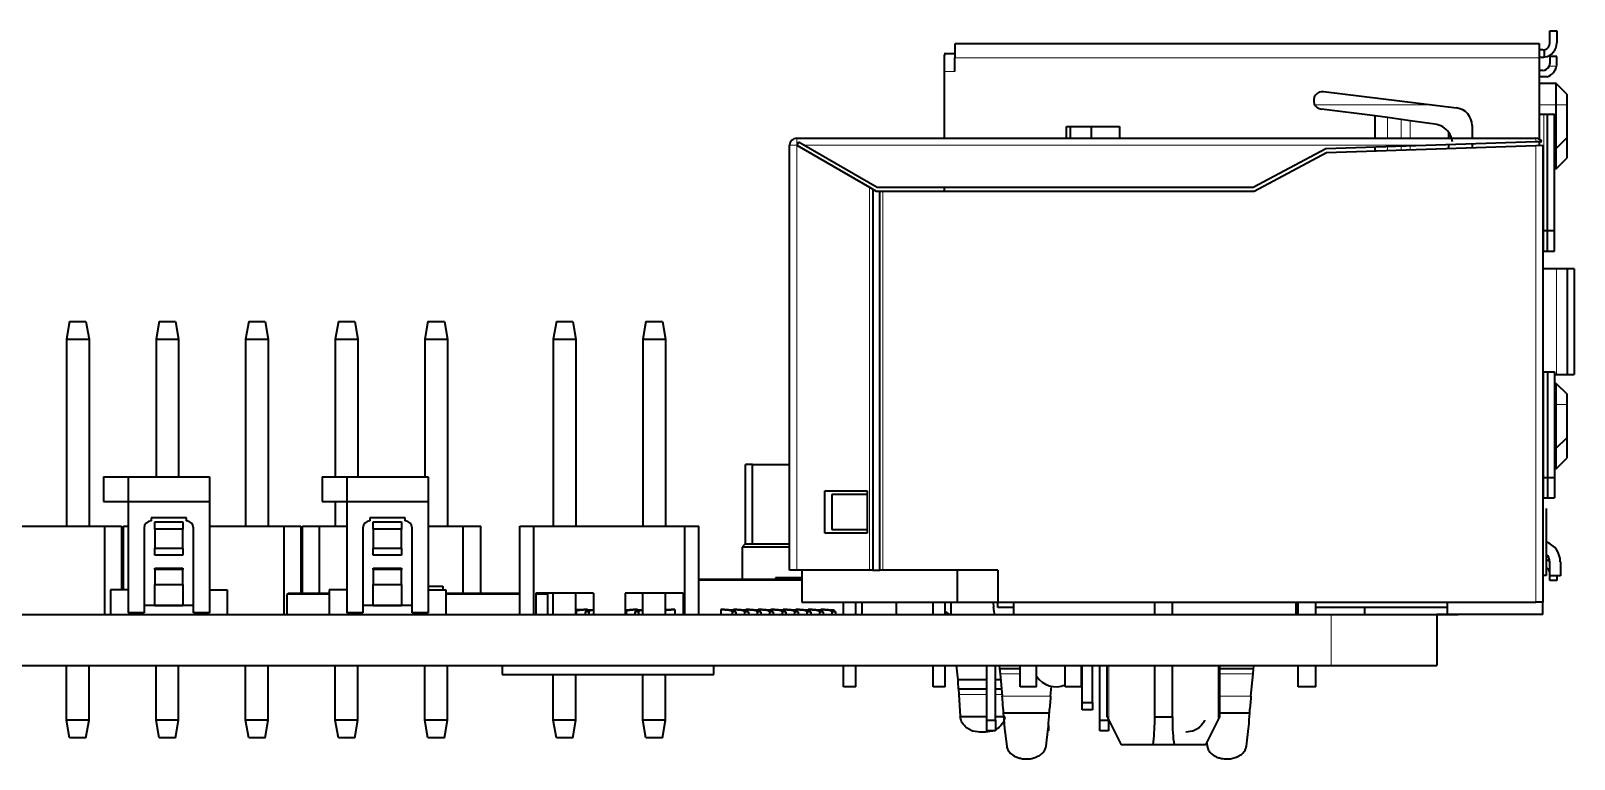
# Model space of a CAD drawing. Header units: inches. Extents: x 7.77 to 11.27, y 3.95 to 4.76.
# Drawn here: x 9.552 to 11.275, y 3.948 to 4.761 of the extents above; entities that cross this region are included whole.
import ezdxf

# ---------------------------------------------------------------- set-up
doc = ezdxf.new("R2010")
doc.units = ezdxf.units.IN
doc.header["$LTSCALE"] = 0.5
doc.header["$MEASUREMENT"] = 0
doc.layers.add('TANGENT_LINES', color=7, linetype='Continuous', lineweight=15)
doc.layers.add('Visible', color=7, linetype='Continuous', lineweight=40)

msp = doc.modelspace()

# ---------------------------------------------------------------- linework, layer by layer
at = {"layer": 'TANGENT_LINES'}
for p, q in [((11.2355, 4.7309), (10.5832, 4.7309)), ((11.2549, 4.7215), (11.2467, 4.7215)), ((10.5832, 4.7156), (10.5714, 4.7156)), ((11.1136, 4.6785), (10.985, 4.6785)), ((11.2544, 4.6785), (11.2355, 4.6785)), ((11.2406, 4.538), (11.2406, 4.6679)), ((11.2662, 4.6785), (11.2544, 4.6785)), ((11.0661, 4.6411), (11.0661, 4.6643)), ((11.0815, 4.6411), (11.0815, 4.6621)), ((11.0915, 4.6411), (11.0915, 4.6607)), ((10.4068, 4.6411), (10.4068, 4.6333)), ((11.2316, 4.637), (11.2316, 4.6411)), ((10.3989, 4.6333), (10.4068, 4.6333)), ((10.4068, 4.6333), (10.4068, 4.1589)), ((11.12, 4.6333), (10.4147, 4.6333)), ((11.0661, 4.6276), (11.0661, 4.6315)), ((11.0815, 4.6281), (11.0815, 4.632)), ((11.0915, 4.6284), (11.0915, 4.6323)), ((11.2316, 4.1234), (11.2316, 4.633)), ((10.4882, 4.1589), (10.4882, 4.5864)), ((10.5029, 4.5821), (10.5029, 4.1589)), ((11.2406, 4.5152), (11.2406, 4.538)), ((11.2548, 4.4955), (11.2548, 4.3774)), ((11.2406, 4.3805), (11.2406, 4.2624)), ((11.2544, 4.3439), (11.2525, 4.3439)), ((11.2544, 4.3439), (11.2662, 4.3439)), ((11.2406, 4.2624), (11.2406, 4.2396)), ((11.2473, 4.1585), (11.2467, 4.1585)), ((10.4127, 4.1474), (10.2977, 4.1474)), ((9.8851, 4.1317), (9.8379, 4.1317)), ((10.0977, 4.1317), (10.0151, 4.1317)), ((10.0186, 4.1335), (10.0186, 4.1333)), ((10.0201, 4.1335), (10.0201, 4.1333)), ((10.0222, 4.1335), (10.0222, 4.1333)), ((10.0246, 4.1335), (10.0246, 4.1333)), ((10.0268, 4.1335), (10.0268, 4.1333)), ((10.0313, 4.1335), (10.0313, 4.1333)), ((10.0355, 4.1335), (10.0355, 4.1333)), ((10.0395, 4.1335), (10.0395, 4.1333)), ((10.0435, 4.1335), (10.0435, 4.1333)), ((10.0454, 4.1335), (10.0454, 4.1333)), ((10.0472, 4.1335), (10.0472, 4.1333)), ((10.0488, 4.1335), (10.0488, 4.1333)), ((10.0505, 4.1335), (10.0505, 4.1333)), ((10.0549, 4.1335), (10.0549, 4.1333)), ((10.0594, 4.1335), (10.0594, 4.1333)), ((10.0641, 4.1335), (10.0641, 4.1333)), ((10.069, 4.1335), (10.069, 4.1333)), ((10.0737, 4.1335), (10.0737, 4.1333)), ((10.0799, 4.1335), (10.0799, 4.1333)), ((10.0862, 4.1335), (10.0862, 4.1333)), ((10.091, 4.1335), (10.091, 4.1333)), ((10.0961, 4.1335), (10.0961, 4.1333)), ((10.1288, 4.1317), (10.1155, 4.1317)), ((10.1644, 4.1145), (10.1603, 4.1145)), ((10.1783, 4.1145), (10.1741, 4.1145)), ((10.22, 4.1145), (10.2159, 4.1145)), ((10.234, 4.1145), (10.2298, 4.1145)), ((10.2618, 4.1145), (10.2603, 4.1145)), ((10.3354, 4.1145), (10.3312, 4.1145)), ((10.3493, 4.1145), (10.3452, 4.1145)), ((10.3633, 4.1145), (10.3591, 4.1145)), ((10.3772, 4.1145), (10.373, 4.1145)), ((10.3911, 4.1145), (10.3869, 4.1145)), ((10.405, 4.1145), (10.4008, 4.1145)), ((10.4189, 4.1145), (10.4148, 4.1145)), ((10.4328, 4.1145), (10.4287, 4.1145)), ((10.4468, 4.1145), (10.4426, 4.1145)), ((11.0032, 4.1096), (11.0032, 4.0526)), ((10.7552, 3.9915), (10.7552, 4.0526)), ((10.8773, 3.9915), (10.8773, 4.0526)), ((10.6564, 4.0432), (10.6338, 4.0432)), ((10.9161, 4.0432), (10.8792, 4.0432)), ((10.619, 4.0204), (10.5876, 4.0204)), ((10.636, 4.0204), (10.6288, 4.0204)), ((10.6901, 4.0184), (10.6362, 4.0184)), ((10.9137, 4.0184), (10.8792, 4.0184))]:
    msp.add_line(p, q, dxfattribs=at)
at = {"layer": 'Visible'}
for p, q in [((11.2473, 4.7609), (11.2552, 4.7609)), ((11.2473, 4.7474), (11.2473, 4.7609)), ((11.2552, 4.7609), (11.2552, 4.7474)), ((10.5832, 4.7462), (10.5832, 4.7309)), ((10.5871, 4.7467), (11.2355, 4.7467)), ((11.2355, 4.7467), (11.2355, 4.7309)), ((11.2395, 4.7396), (11.2355, 4.7396)), ((11.2355, 4.7396), (11.2355, 4.7317)), ((11.2414, 4.7318), (11.2414, 4.7398)), ((10.5832, 4.7353), (10.5713, 4.7353)), ((10.5832, 4.7352), (10.5713, 4.7352)), ((10.5714, 4.7309), (10.5714, 4.7156)), ((10.5832, 4.7156), (10.5832, 4.7309)), ((11.2355, 4.7317), (11.2395, 4.7317)), ((11.2355, 4.7309), (11.2355, 4.6401)), ((11.2552, 4.7325), (11.2473, 4.7325)), ((11.2473, 4.7325), (11.2473, 4.7246)), ((11.2552, 4.7246), (11.2552, 4.7325)), ((10.5714, 4.7156), (10.5714, 4.6411)), ((11.2395, 4.7167), (11.2355, 4.7167)), ((11.2444, 4.7096), (11.2355, 4.7096)), ((10.9947, 4.6931), (11.1434, 4.6749)), ((11.2544, 4.7021), (11.2355, 4.7021)), ((11.2662, 4.6903), (11.2544, 4.7021)), ((11.2544, 4.6785), (11.2544, 4.7021)), ((11.2662, 4.6903), (11.2662, 4.6785)), ((11.0525, 4.6662), (10.9924, 4.6736)), ((11.2355, 4.6679), (11.2406, 4.6679)), ((11.2406, 4.6679), (11.2446, 4.6679)), ((11.2446, 4.6679), (11.2525, 4.6679)), ((11.2446, 4.538), (11.2446, 4.6679)), ((11.2525, 4.538), (11.2525, 4.6679)), ((11.2544, 4.6297), (11.2544, 4.6785)), ((11.2662, 4.6785), (11.2662, 4.6415)), ((10.708, 4.6411), (10.708, 4.6541)), ((10.708, 4.6541), (10.767, 4.6541)), ((10.7122, 4.6541), (10.7122, 4.6411)), ((10.7358, 4.6411), (10.7358, 4.6541)), ((10.767, 4.6541), (10.767, 4.6411)), ((11.0525, 4.6411), (11.0525, 4.6662)), ((11.0525, 4.6411), (11.0525, 4.6662)), ((11.0661, 4.6643), (11.0525, 4.6662)), ((11.0815, 4.6621), (11.0661, 4.6643)), ((11.0915, 4.6607), (11.0815, 4.6621)), ((11.1191, 4.6569), (11.0915, 4.6607)), ((11.1607, 4.6553), (11.1607, 4.6411)), ((10.4068, 4.6411), (11.2316, 4.6411)), ((10.4088, 4.6367), (10.4068, 4.6333)), ((10.4147, 4.6333), (10.4088, 4.6367)), ((11.2316, 4.637), (11.12, 4.6333)), ((11.1346, 4.6411), (11.1346, 4.6474)), ((11.1346, 4.6298), (11.1346, 4.6338)), ((11.1607, 4.6346), (11.1607, 4.6307)), ((11.2384, 4.6372), (11.2316, 4.637)), ((11.2355, 4.6371), (11.2355, 4.6331)), ((11.2544, 4.6297), (11.2662, 4.6415)), ((11.2662, 4.6415), (11.2662, 4.6187)), ((10.3989, 4.1589), (10.3989, 4.6333)), ((10.4068, 4.6333), (10.4882, 4.5864)), ((10.4966, 4.5861), (10.4147, 4.6333)), ((10.9972, 4.6292), (10.9164, 4.5861)), ((10.9174, 4.5821), (10.9982, 4.6253)), ((11.12, 4.6333), (10.9972, 4.6292)), ((10.9982, 4.6253), (11.2316, 4.633)), ((11.0525, 4.6271), (11.0525, 4.631)), ((11.0525, 4.6271), (11.0525, 4.631)), ((11.2316, 4.633), (11.2395, 4.6333)), ((11.2395, 4.6333), (11.2395, 4.1234)), ((11.2544, 4.6297), (11.2525, 4.6297)), ((11.2544, 4.6069), (11.2544, 4.6297)), ((11.2544, 4.6069), (11.2662, 4.6187)), ((11.2544, 4.6069), (11.2525, 4.6069)), ((10.4882, 4.5864), (10.4917, 4.5844)), ((10.4917, 4.5844), (10.4956, 4.5821)), ((10.4917, 4.5844), (10.4917, 4.1589)), ((10.4956, 4.5821), (10.4995, 4.5821)), ((10.9164, 4.5861), (10.4966, 4.5861)), ((10.4995, 4.1589), (10.4995, 4.5821)), ((10.4995, 4.5821), (10.5029, 4.5821)), ((10.5029, 4.5821), (10.9174, 4.5821)), ((10.5714, 4.5861), (10.5714, 4.5821)), ((11.2395, 4.538), (11.2406, 4.538)), ((11.2406, 4.538), (11.2446, 4.538)), ((11.2446, 4.5152), (11.2446, 4.538)), ((11.2446, 4.538), (11.2525, 4.538)), ((11.2525, 4.5152), (11.2525, 4.538)), ((11.2395, 4.5152), (11.2406, 4.5152)), ((11.2406, 4.5152), (11.2446, 4.5152)), ((11.2446, 4.5152), (11.2525, 4.5152)), ((11.2548, 4.4955), (11.2395, 4.4955)), ((11.2666, 4.4955), (11.2548, 4.4955)), ((11.2666, 4.4955), (11.2666, 4.3774)), ((11.2745, 4.4955), (11.2666, 4.4955)), ((11.2745, 4.4955), (11.2745, 4.3774)), ((9.5953, 4.4364), (9.5918, 4.4167)), ((9.5953, 4.4364), (9.6136, 4.4364)), ((9.6136, 4.4364), (9.617, 4.4167)), ((9.6953, 4.4364), (9.6918, 4.4167)), ((9.6953, 4.4364), (9.7136, 4.4364)), ((9.7136, 4.4364), (9.717, 4.4167)), ((9.7953, 4.4364), (9.7918, 4.4167)), ((9.7953, 4.4364), (9.8136, 4.4364)), ((9.8136, 4.4364), (9.817, 4.4167)), ((9.8953, 4.4364), (9.8918, 4.4167)), ((9.8953, 4.4364), (9.9136, 4.4364)), ((9.9136, 4.4364), (9.917, 4.4167)), ((9.9953, 4.4364), (9.9918, 4.4167)), ((9.9953, 4.4364), (10.0136, 4.4364)), ((10.0136, 4.4364), (10.017, 4.4167)), ((10.1386, 4.4364), (10.1351, 4.4167)), ((10.1386, 4.4364), (10.1569, 4.4364)), ((10.1569, 4.4364), (10.1603, 4.4167)), ((10.2386, 4.4364), (10.2351, 4.4167)), ((10.2386, 4.4364), (10.2569, 4.4364)), ((10.2569, 4.4364), (10.2603, 4.4167)), ((9.5918, 4.4167), (9.617, 4.4167)), ((9.5918, 4.4167), (9.5918, 4.2081)), ((9.617, 4.4167), (9.617, 4.2081)), ((9.6918, 4.4167), (9.717, 4.4167)), ((9.6918, 4.4167), (9.6918, 4.2632)), ((9.717, 4.4167), (9.717, 4.2632)), ((9.7918, 4.4167), (9.817, 4.4167)), ((9.7918, 4.4167), (9.7918, 4.2081)), ((9.817, 4.4167), (9.817, 4.2081)), ((9.8918, 4.4167), (9.917, 4.4167)), ((9.8918, 4.4167), (9.8918, 4.2632)), ((9.917, 4.4167), (9.917, 4.2632)), ((9.9918, 4.4167), (10.017, 4.4167)), ((9.9918, 4.4167), (9.9918, 4.2632)), ((10.017, 4.4167), (10.017, 4.2081)), ((10.1351, 4.4167), (10.1603, 4.4167)), ((10.1351, 4.4167), (10.1351, 4.2081)), ((10.1603, 4.4167), (10.1603, 4.2081)), ((10.2351, 4.4167), (10.2603, 4.4167)), ((10.2351, 4.4167), (10.2351, 4.2081)), ((10.2603, 4.4167), (10.2603, 4.2081)), ((11.2395, 4.3805), (11.2406, 4.3805)), ((11.2406, 4.3805), (11.2446, 4.3805)), ((11.2446, 4.3805), (11.2525, 4.3805)), ((11.2446, 4.3805), (11.2446, 4.2624)), ((11.2525, 4.3805), (11.2525, 4.2624)), ((11.2525, 4.3774), (11.2548, 4.3774)), ((11.2548, 4.3774), (11.2666, 4.3774)), ((11.2666, 4.3774), (11.2745, 4.3774)), ((11.2544, 4.3675), (11.2525, 4.3675)), ((11.2544, 4.3675), (11.2662, 4.3557)), ((11.2544, 4.3439), (11.2544, 4.3675)), ((11.2544, 4.2951), (11.2544, 4.3439)), ((11.2662, 4.3557), (11.2662, 4.3439)), ((11.2662, 4.3439), (11.2662, 4.3069)), ((11.2544, 4.2951), (11.2662, 4.3069)), ((11.2662, 4.3069), (11.2662, 4.284)), ((11.2544, 4.2951), (11.2525, 4.2951)), ((11.2544, 4.2722), (11.2544, 4.2951)), ((10.3576, 4.277), (10.3497, 4.277)), ((10.3497, 4.1884), (10.3497, 4.277)), ((10.3576, 4.277), (10.3989, 4.277)), ((10.3576, 4.1884), (10.3576, 4.277)), ((11.2544, 4.2722), (11.2525, 4.2722)), ((11.2544, 4.2722), (11.2662, 4.284)), ((9.6332, 4.2632), (9.6607, 4.2632)), ((9.6332, 4.2632), (9.6332, 4.2356)), ((9.6607, 4.2632), (9.7513, 4.2632)), ((9.6607, 4.2632), (9.6607, 4.2356)), ((9.7513, 4.2632), (9.7513, 4.2356)), ((9.8773, 4.2632), (9.9048, 4.2632)), ((9.8773, 4.2632), (9.8773, 4.2356)), ((9.9048, 4.2632), (9.9954, 4.2632)), ((9.9048, 4.2632), (9.9048, 4.2356)), ((9.9954, 4.2632), (9.9954, 4.2356)), ((11.2395, 4.2624), (11.2406, 4.2624)), ((11.2406, 4.2624), (11.2446, 4.2624)), ((11.2446, 4.2624), (11.2446, 4.2396)), ((11.2446, 4.2624), (11.2525, 4.2624)), ((11.2525, 4.2624), (11.2525, 4.2396)), ((10.4383, 4.2003), (10.4383, 4.2476)), ((10.4383, 4.2476), (10.4855, 4.2476)), ((10.4855, 4.2436), (10.4462, 4.2436)), ((10.4462, 4.2436), (10.4462, 4.2043)), ((10.4855, 4.2476), (10.4855, 4.2003)), ((10.4855, 4.2436), (10.4855, 4.2043)), ((11.2395, 4.2396), (11.2406, 4.2396)), ((11.2406, 4.2396), (11.2446, 4.2396)), ((11.2446, 4.2396), (11.2525, 4.2396)), ((9.6332, 4.2356), (9.6607, 4.2356)), ((9.6607, 4.2356), (9.6607, 4.1116)), ((9.6607, 4.2356), (9.7513, 4.2356)), ((9.7513, 4.2356), (9.7513, 4.1116)), ((9.8773, 4.2356), (9.9048, 4.2356)), ((9.8918, 4.2356), (9.8918, 4.2081)), ((9.9048, 4.2356), (9.9048, 4.1116)), ((9.9048, 4.2356), (9.9954, 4.2356)), ((9.9954, 4.2356), (9.9954, 4.1116)), ((11.2434, 4.2278), (11.2434, 4.153)), ((9.4741, 4.2081), (9.6347, 4.2081)), ((9.6347, 4.2081), (9.6534, 4.2081)), ((9.6347, 4.1096), (9.6347, 4.2081)), ((9.6534, 4.2081), (9.6534, 4.1372)), ((9.6554, 4.1372), (9.6554, 4.2081)), ((9.6554, 4.2081), (9.6607, 4.2081)), ((9.6784, 4.2061), (9.6784, 4.1116)), ((9.6863, 4.2174), (9.6863, 4.214)), ((9.7257, 4.2174), (9.6863, 4.2174)), ((9.6903, 4.2128), (9.7218, 4.2128)), ((9.6903, 4.2049), (9.6903, 4.2128)), ((9.6903, 4.2049), (9.6903, 4.1837)), ((9.7218, 4.2049), (9.6903, 4.2049)), ((9.7218, 4.2128), (9.7218, 4.2049)), ((9.7218, 4.1837), (9.7218, 4.2049)), ((9.7257, 4.214), (9.7257, 4.2174)), ((9.7336, 4.1116), (9.7336, 4.2061)), ((9.7513, 4.2081), (9.8347, 4.2081)), ((9.8347, 4.1096), (9.8347, 4.2081)), ((9.8347, 4.2081), (9.8534, 4.2081)), ((9.8534, 4.2081), (9.8534, 4.1333)), ((9.8554, 4.1333), (9.8554, 4.2081)), ((9.8554, 4.2081), (9.8741, 4.2081)), ((9.8741, 4.2081), (9.9048, 4.2081)), ((9.8741, 4.1333), (9.8741, 4.2081)), ((9.9225, 4.2061), (9.9225, 4.1116)), ((9.9304, 4.2174), (9.9304, 4.214)), ((9.9698, 4.2174), (9.9304, 4.2174)), ((9.9343, 4.2128), (9.9658, 4.2128)), ((9.9343, 4.2049), (9.9343, 4.2128)), ((9.9343, 4.2049), (9.9343, 4.1837)), ((9.9658, 4.2049), (9.9343, 4.2049)), ((9.9658, 4.2128), (9.9658, 4.2049)), ((9.9658, 4.1837), (9.9658, 4.2049)), ((9.9698, 4.214), (9.9698, 4.2174)), ((9.9777, 4.1116), (9.9777, 4.2061)), ((9.9954, 4.2081), (10.0347, 4.2081)), ((10.0347, 4.1335), (10.0347, 4.2081)), ((10.0347, 4.2081), (10.0544, 4.2081)), ((10.0544, 4.1335), (10.0544, 4.2081)), ((10.0977, 4.2081), (10.1135, 4.2081)), ((10.0977, 4.1096), (10.0977, 4.2081)), ((10.1135, 4.2081), (10.282, 4.2081)), ((10.1135, 4.1096), (10.1135, 4.2081)), ((10.282, 4.2081), (10.2977, 4.2081)), ((10.282, 4.1096), (10.282, 4.2081)), ((10.2977, 4.1096), (10.2977, 4.2081)), ((10.4462, 4.2043), (10.4855, 4.2043)), ((10.3493, 4.1884), (10.3458, 4.1848)), ((10.3493, 4.1884), (10.3989, 4.1884)), ((10.4855, 4.2003), (10.4383, 4.2003)), ((9.6903, 4.1758), (9.6903, 4.1837)), ((9.6903, 4.1837), (9.7218, 4.1837)), ((9.7218, 4.1758), (9.6903, 4.1758)), ((9.7218, 4.1837), (9.7218, 4.1758)), ((9.9343, 4.1758), (9.9343, 4.1837)), ((9.9343, 4.1837), (9.9658, 4.1837)), ((9.9658, 4.1758), (9.9343, 4.1758)), ((9.9658, 4.1837), (9.9658, 4.1758)), ((10.3458, 4.1848), (10.3458, 4.149)), ((10.3989, 4.1848), (10.3458, 4.1848)), ((11.2444, 4.1703), (11.2434, 4.1703)), ((11.2473, 4.1526), (11.2473, 4.1683)), ((11.2592, 4.1683), (11.2592, 4.1526)), ((9.6903, 4.1598), (9.6903, 4.1611)), ((9.6903, 4.1611), (9.7218, 4.1611)), ((9.6903, 4.1598), (9.6903, 4.1431)), ((9.7218, 4.1598), (9.6903, 4.1598)), ((9.7218, 4.1611), (9.7218, 4.1598)), ((9.7218, 4.1431), (9.7218, 4.1598)), ((9.9343, 4.1598), (9.9343, 4.1611)), ((9.9343, 4.1611), (9.9658, 4.1611)), ((9.9343, 4.1598), (9.9343, 4.1431)), ((9.9658, 4.1598), (9.9343, 4.1598)), ((9.9658, 4.1611), (9.9658, 4.1598)), ((9.9658, 4.1431), (9.9658, 4.1598)), ((10.4068, 4.1589), (10.3989, 4.1589)), ((10.4882, 4.1589), (10.4068, 4.1589)), ((10.4127, 4.1589), (10.4127, 4.1234)), ((10.4917, 4.1589), (10.4882, 4.1589)), ((10.4917, 4.1589), (10.4995, 4.1589)), ((10.5029, 4.1589), (10.4995, 4.1589)), ((10.6312, 4.1589), (10.5029, 4.1589)), ((10.5859, 4.1589), (10.5859, 4.1234)), ((10.6312, 4.1589), (10.6312, 4.1234)), ((11.2434, 4.153), (11.2397, 4.153)), ((11.2473, 4.1474), (11.2473, 4.1526)), ((11.2592, 4.1526), (11.2473, 4.1526)), ((11.2552, 4.1526), (11.2552, 4.1474)), ((9.641, 4.1372), (9.641, 4.1096)), ((9.6607, 4.1372), (9.641, 4.1372)), ((9.641, 4.1372), (9.641, 4.1096)), ((9.6607, 4.1372), (9.641, 4.1372)), ((9.6903, 4.1195), (9.6903, 4.1431)), ((9.6903, 4.1431), (9.7218, 4.1431)), ((9.7218, 4.1431), (9.7218, 4.1195)), ((9.7513, 4.1372), (9.771, 4.1372)), ((9.771, 4.1372), (9.771, 4.1096)), ((9.8851, 4.1372), (9.8851, 4.1096)), ((9.9048, 4.1372), (9.8851, 4.1372)), ((9.8851, 4.1372), (9.8851, 4.1096)), ((9.9048, 4.1372), (9.8851, 4.1372)), ((9.9343, 4.1195), (9.9343, 4.1431)), ((9.9343, 4.1431), (9.9658, 4.1431)), ((9.9658, 4.1431), (9.9658, 4.1195)), ((9.9954, 4.1411), (10.012, 4.1411)), ((9.9954, 4.1372), (10.0151, 4.1372)), ((10.012, 4.1411), (10.012, 4.1372)), ((10.0151, 4.1372), (10.0151, 4.1096)), ((10.2977, 4.149), (10.4127, 4.149)), ((10.4127, 4.1504), (10.3832, 4.1504)), ((10.3832, 4.1504), (10.3832, 4.149)), ((11.2552, 4.1474), (11.2473, 4.1474)), ((9.7336, 4.1195), (9.6784, 4.1195)), ((9.6903, 4.1195), (9.7218, 4.1195)), ((9.8379, 4.1317), (9.8379, 4.1096)), ((9.8395, 4.1333), (9.8851, 4.1333)), ((9.9777, 4.1195), (9.9225, 4.1195)), ((9.9343, 4.1195), (9.9658, 4.1195)), ((10.0146, 4.1335), (10.0186, 4.1335)), ((10.0151, 4.1333), (10.0977, 4.1333)), ((10.0186, 4.1335), (10.0201, 4.1335)), ((10.0201, 4.1335), (10.0222, 4.1335)), ((10.0222, 4.1335), (10.0246, 4.1335)), ((10.0246, 4.1335), (10.0268, 4.1335)), ((10.0268, 4.1335), (10.0313, 4.1335)), ((10.0313, 4.1335), (10.0355, 4.1335)), ((10.0355, 4.1335), (10.0395, 4.1335)), ((10.0395, 4.1335), (10.0435, 4.1335)), ((10.0435, 4.1335), (10.0454, 4.1335)), ((10.0454, 4.1335), (10.0472, 4.1335)), ((10.0472, 4.1335), (10.0489, 4.1335)), ((10.0489, 4.1335), (10.0505, 4.1335)), ((10.0505, 4.1335), (10.0549, 4.1335)), ((10.0549, 4.1335), (10.0594, 4.1335)), ((10.0594, 4.1335), (10.0641, 4.1335)), ((10.0641, 4.1335), (10.069, 4.1335)), ((10.069, 4.1335), (10.0737, 4.1335)), ((10.0737, 4.1335), (10.0799, 4.1335)), ((10.0799, 4.1335), (10.0862, 4.1335)), ((10.0862, 4.1335), (10.091, 4.1335)), ((10.091, 4.1335), (10.0961, 4.1335)), ((10.0961, 4.1335), (10.0976, 4.1335)), ((10.1155, 4.1333), (10.1155, 4.1096)), ((10.18, 4.1333), (10.1155, 4.1333)), ((10.1288, 4.1333), (10.1288, 4.1096)), ((10.1351, 4.1096), (10.1351, 4.1333)), ((10.1603, 4.1096), (10.1603, 4.1333)), ((10.18, 4.1333), (10.18, 4.1096)), ((10.2155, 4.1333), (10.2155, 4.1096)), ((10.28, 4.1333), (10.2155, 4.1333)), ((10.2351, 4.1096), (10.2351, 4.1333)), ((10.2603, 4.1096), (10.2603, 4.1333)), ((10.28, 4.1333), (10.28, 4.1096)), ((10.4127, 4.1234), (10.5859, 4.1234)), ((10.459, 4.1096), (10.459, 4.1234)), ((10.4727, 4.1096), (10.4727, 4.1234)), ((10.4798, 4.1096), (10.4798, 4.1234)), ((10.518, 4.1234), (10.518, 4.1096)), ((10.559, 4.1096), (10.559, 4.1234)), ((10.5727, 4.1096), (10.5727, 4.1234)), ((10.579, 4.1234), (10.579, 4.1096)), ((10.5859, 4.1234), (10.6312, 4.1234)), ((10.626, 4.1234), (10.6265, 4.1175)), ((10.6312, 4.1175), (10.6312, 4.1234)), ((10.6312, 4.1234), (11.2316, 4.1234)), ((10.6489, 4.1175), (10.6312, 4.1175)), ((10.6489, 4.1234), (10.6489, 4.1098)), ((10.8064, 4.1096), (10.8064, 4.1234)), ((10.8261, 4.1096), (10.8261, 4.1234)), ((10.9639, 4.1234), (10.9639, 4.1096)), ((10.9664, 4.1175), (10.9639, 4.1175)), ((10.9664, 4.1096), (10.9664, 4.1234)), ((10.9861, 4.1096), (10.9861, 4.1234)), ((11.1332, 4.1175), (10.9861, 4.1175)), ((11.0408, 4.1096), (11.0408, 4.1175)), ((11.1332, 4.1096), (11.1332, 4.1234)), ((11.2395, 4.1234), (11.2316, 4.1234)), ((11.2395, 4.1096), (11.2395, 4.1234)), ((9.4031, 4.1096), (11.0032, 4.1096)), ((9.6784, 4.1116), (9.6607, 4.1116)), ((9.6741, 4.1096), (9.6741, 4.1116)), ((9.7513, 4.1116), (9.7336, 4.1116)), ((9.9225, 4.1116), (9.9048, 4.1116)), ((9.9954, 4.1116), (9.9777, 4.1116)), ((10.1692, 4.1151), (10.1603, 4.1146)), ((10.1608, 4.1126), (10.1603, 4.1126)), ((10.1608, 4.1126), (10.1608, 4.1096)), ((10.1644, 4.1145), (10.1733, 4.1151)), ((10.1733, 4.1151), (10.1692, 4.1151)), ((10.1706, 4.1126), (10.1706, 4.1096)), ((10.1747, 4.1126), (10.1706, 4.1126)), ((10.1733, 4.1151), (10.1733, 4.1144)), ((10.18, 4.1149), (10.1741, 4.1145)), ((10.1747, 4.1126), (10.1747, 4.1096)), ((10.1783, 4.1145), (10.18, 4.1146)), ((10.2165, 4.1126), (10.2155, 4.1126)), ((10.2248, 4.1151), (10.2159, 4.1145)), ((10.2165, 4.1126), (10.2165, 4.1096)), ((10.22, 4.1145), (10.229, 4.1151)), ((10.229, 4.1151), (10.2248, 4.1151)), ((10.2304, 4.1126), (10.2262, 4.1126)), ((10.2262, 4.1126), (10.2262, 4.1096)), ((10.229, 4.1151), (10.229, 4.1144)), ((10.2351, 4.1149), (10.2298, 4.1145)), ((10.2304, 4.1126), (10.2304, 4.1096)), ((10.234, 4.1145), (10.2351, 4.1146)), ((10.2666, 4.1151), (10.2603, 4.1147)), ((10.2618, 4.1145), (10.2708, 4.1151)), ((10.2708, 4.1151), (10.2666, 4.1151)), ((10.2708, 4.1151), (10.2708, 4.1096)), ((10.3264, 4.1151), (10.3223, 4.1151)), ((10.3223, 4.1151), (10.3312, 4.1145)), ((10.3223, 4.1151), (10.3223, 4.1096)), ((10.3354, 4.1145), (10.3264, 4.1151)), ((10.339, 4.1126), (10.3348, 4.1126)), ((10.3348, 4.1126), (10.3348, 4.1096)), ((10.3404, 4.1151), (10.3362, 4.1151)), ((10.3362, 4.1151), (10.3452, 4.1145)), ((10.3362, 4.1151), (10.3362, 4.1144)), ((10.339, 4.1126), (10.339, 4.1096)), ((10.3493, 4.1145), (10.3404, 4.1151)), ((10.3529, 4.1126), (10.3487, 4.1126)), ((10.3487, 4.1126), (10.3487, 4.1096)), ((10.3543, 4.1151), (10.3501, 4.1151)), ((10.3501, 4.1151), (10.3591, 4.1145)), ((10.3501, 4.1151), (10.3501, 4.1144)), ((10.3529, 4.1126), (10.3529, 4.1096)), ((10.3633, 4.1145), (10.3543, 4.1151)), ((10.3668, 4.1126), (10.3626, 4.1126)), ((10.3626, 4.1126), (10.3626, 4.1096)), ((10.3682, 4.1151), (10.364, 4.1151)), ((10.364, 4.1151), (10.373, 4.1145)), ((10.364, 4.1151), (10.364, 4.1144)), ((10.3668, 4.1126), (10.3668, 4.1096)), ((10.3772, 4.1145), (10.3682, 4.1151)), ((10.3807, 4.1126), (10.3766, 4.1126)), ((10.3766, 4.1126), (10.3766, 4.1096)), ((10.3821, 4.1151), (10.378, 4.1151)), ((10.378, 4.1151), (10.3869, 4.1145)), ((10.378, 4.1151), (10.378, 4.1144)), ((10.3807, 4.1126), (10.3807, 4.1096)), ((10.3911, 4.1145), (10.3821, 4.1151)), ((10.3947, 4.1126), (10.3905, 4.1126)), ((10.3905, 4.1126), (10.3905, 4.1096)), ((10.396, 4.1151), (10.3919, 4.1151)), ((10.3919, 4.1151), (10.4008, 4.1145)), ((10.3919, 4.1151), (10.3919, 4.1144)), ((10.3947, 4.1126), (10.3947, 4.1096)), ((10.405, 4.1145), (10.396, 4.1151)), ((10.4044, 4.1126), (10.4044, 4.1096)), ((10.4086, 4.1126), (10.4044, 4.1126)), ((10.41, 4.1151), (10.4058, 4.1151)), ((10.4058, 4.1151), (10.4058, 4.1144)), ((10.4058, 4.1151), (10.4148, 4.1145)), ((10.4086, 4.1126), (10.4086, 4.1096)), ((10.4189, 4.1145), (10.41, 4.1151)), ((10.4225, 4.1126), (10.4183, 4.1126)), ((10.4183, 4.1126), (10.4183, 4.1096)), ((10.4239, 4.1151), (10.4197, 4.1151)), ((10.4197, 4.1151), (10.4287, 4.1145)), ((10.4197, 4.1151), (10.4197, 4.1144)), ((10.4225, 4.1126), (10.4225, 4.1096)), ((10.4328, 4.1145), (10.4239, 4.1151)), ((10.4364, 4.1126), (10.4322, 4.1126)), ((10.4322, 4.1126), (10.4322, 4.1096)), ((10.4378, 4.1151), (10.4336, 4.1151)), ((10.4336, 4.1151), (10.4426, 4.1145)), ((10.4336, 4.1151), (10.4336, 4.1144)), ((10.4364, 4.1126), (10.4364, 4.1096)), ((10.4468, 4.1145), (10.4378, 4.1151)), ((10.4462, 4.1126), (10.4462, 4.1096)), ((10.4503, 4.1126), (10.4462, 4.1126)), ((10.4503, 4.1126), (10.4503, 4.1096)), ((10.6268, 4.114), (10.6273, 4.1096)), ((11.0032, 4.1096), (11.1214, 4.1096)), ((11.1332, 4.1096), (11.1214, 4.1096)), ((11.1214, 4.1096), (11.145, 4.1096)), ((11.1214, 4.1096), (11.1214, 4.0526)), ((11.2395, 4.1096), (11.1332, 4.1096)), ((11.145, 4.1096), (11.145, 4.1096)), ((7.893, 4.0526), (11.0032, 4.0526)), ((9.5918, 3.9915), (9.5918, 4.0526)), ((9.617, 3.9915), (9.617, 4.0526)), ((9.6918, 3.9915), (9.6918, 4.0526)), ((9.717, 3.9915), (9.717, 4.0526)), ((9.7918, 3.9915), (9.7918, 4.0526)), ((9.817, 3.9915), (9.817, 4.0526)), ((9.8918, 3.9915), (9.8918, 4.0526)), ((9.917, 3.9915), (9.917, 4.0526)), ((9.9918, 3.9915), (9.9918, 4.0526)), ((10.017, 3.9915), (10.017, 4.0526)), ((10.078, 4.0526), (10.078, 4.0427)), ((10.3143, 4.0427), (10.3143, 4.0526)), ((10.459, 4.0289), (10.459, 4.0526)), ((10.4727, 4.0289), (10.4727, 4.0526)), ((10.559, 4.0289), (10.559, 4.0526)), ((10.5727, 4.0289), (10.5727, 4.0526)), ((10.5848, 4.0526), (10.5868, 4.0368)), ((10.619, 3.9915), (10.619, 4.0526)), ((10.6288, 3.9915), (10.6288, 4.0526)), ((10.6329, 4.0526), (10.6332, 4.0491)), ((10.6564, 4.0491), (10.6332, 4.0491)), ((10.6332, 4.0491), (10.6338, 4.0432)), ((10.6564, 4.0289), (10.6564, 4.0526)), ((10.6745, 4.0289), (10.6745, 4.0526)), ((10.7064, 4.0289), (10.7064, 4.0526)), ((10.7245, 4.0289), (10.7245, 4.0526)), ((10.7253, 4.0112), (10.7253, 4.0526)), ((10.7371, 4.0112), (10.7371, 4.0526)), ((10.745, 3.9915), (10.745, 4.0526)), ((10.7532, 3.9955), (10.7532, 4.0526)), ((10.8064, 3.9955), (10.8064, 4.0526)), ((10.8261, 3.9955), (10.8261, 4.0526)), ((10.8792, 3.9955), (10.8792, 4.0526)), ((10.9167, 4.0491), (10.8792, 4.0491)), ((10.9161, 4.0432), (10.9167, 4.0491)), ((10.9167, 4.0491), (10.917, 4.0518)), ((10.9664, 4.0289), (10.9664, 4.0526)), ((10.9861, 4.0289), (10.9861, 4.0526)), ((11.0032, 4.0526), (11.1214, 4.0526)), ((10.078, 4.0427), (10.3143, 4.0427)), ((10.1351, 3.9915), (10.1351, 4.0427)), ((10.1603, 3.9915), (10.1603, 4.0427)), ((10.2351, 3.9915), (10.2351, 4.0427)), ((10.2603, 3.9915), (10.2603, 4.0427)), ((10.619, 4.0366), (10.5868, 4.0366)), ((10.6345, 4.0366), (10.6288, 4.0366)), ((10.6338, 4.0432), (10.6362, 4.0184)), ((10.9137, 4.0184), (10.9161, 4.0432)), ((10.4727, 4.0289), (10.459, 4.0289)), ((10.5727, 4.0289), (10.559, 4.0289)), ((10.5873, 4.0265), (10.5873, 4.0263)), ((10.5873, 4.0265), (10.5873, 4.0263)), ((10.619, 4.0263), (10.5873, 4.0263)), ((10.5873, 4.0263), (10.5876, 4.0206)), ((10.5876, 4.0206), (10.5876, 4.0204)), ((10.5876, 4.0204), (10.5894, 3.9958)), ((10.6355, 4.0263), (10.6288, 4.0263)), ((10.6365, 4.016), (10.6362, 4.0184)), ((10.6372, 4.0039), (10.6365, 4.016)), ((10.6745, 4.0289), (10.6564, 4.0289)), ((10.6899, 4.016), (10.6891, 4.0039)), ((10.6901, 4.0184), (10.6899, 4.016)), ((10.6901, 4.0184), (10.6912, 4.0294)), ((10.7245, 4.0289), (10.7064, 4.0289)), ((10.9135, 4.016), (10.9127, 4.0039)), ((10.9137, 4.0184), (10.9135, 4.016)), ((10.9861, 4.0289), (10.9664, 4.0289)), ((10.6888, 3.9995), (10.6375, 3.9995)), ((10.7253, 4.0112), (10.7371, 4.0112)), ((10.7253, 4.0033), (10.7253, 4.0112)), ((10.7371, 4.0033), (10.7253, 4.0033)), ((10.7371, 4.0112), (10.7371, 4.0033)), ((10.9125, 3.9995), (10.8792, 3.9995)), ((9.617, 3.9915), (9.5918, 3.9915)), ((9.5953, 3.9719), (9.5918, 3.9915)), ((9.6136, 3.9719), (9.617, 3.9915)), ((9.717, 3.9915), (9.6918, 3.9915)), ((9.6953, 3.9719), (9.6918, 3.9915)), ((9.7136, 3.9719), (9.717, 3.9915)), ((9.817, 3.9915), (9.7918, 3.9915)), ((9.7953, 3.9719), (9.7918, 3.9915)), ((9.8136, 3.9719), (9.817, 3.9915)), ((9.917, 3.9915), (9.8918, 3.9915)), ((9.8953, 3.9719), (9.8918, 3.9915)), ((9.9136, 3.9719), (9.917, 3.9915)), ((10.017, 3.9915), (9.9918, 3.9915)), ((9.9953, 3.9719), (9.9918, 3.9915)), ((10.0136, 3.9719), (10.017, 3.9915)), ((10.1386, 3.9719), (10.1351, 3.9915)), ((10.1603, 3.9915), (10.1351, 3.9915)), ((10.1569, 3.9719), (10.1603, 3.9915)), ((10.2603, 3.9915), (10.2351, 3.9915)), ((10.2386, 3.9719), (10.2351, 3.9915)), ((10.2569, 3.9719), (10.2603, 3.9915)), ((10.5896, 3.994), (10.5894, 3.9955)), ((10.619, 3.9955), (10.5894, 3.9955)), ((10.6024, 3.9798), (10.597, 3.9827)), ((10.611, 3.9783), (10.6036, 3.9794)), ((10.6248, 3.9793), (10.6175, 3.9783)), ((10.619, 3.9797), (10.619, 3.9915)), ((10.619, 3.9915), (10.6288, 3.9915)), ((10.6288, 3.9797), (10.619, 3.9797)), ((10.6391, 3.9955), (10.6288, 3.9955)), ((10.6288, 3.9915), (10.6288, 3.9797)), ((10.6312, 3.9825), (10.629, 3.9811)), ((10.6391, 3.9955), (10.6384, 3.9918)), ((10.6386, 3.9844), (10.6387, 3.9825)), ((10.6387, 3.9825), (10.6412, 3.9625)), ((10.6851, 3.9625), (10.6876, 3.9825)), ((10.6879, 3.9797), (10.6873, 3.9797)), ((10.6876, 3.9825), (10.6878, 3.9844)), ((10.6879, 3.9857), (10.6879, 3.9797)), ((10.745, 3.9915), (10.7548, 3.9915)), ((10.745, 3.9797), (10.745, 3.9915)), ((10.7548, 3.9797), (10.745, 3.9797)), ((10.7532, 3.9955), (10.7552, 3.9915)), ((10.7548, 3.9915), (10.7548, 3.9923)), ((10.7548, 3.9915), (10.7548, 3.9797)), ((10.7552, 3.9915), (10.769, 3.964)), ((10.8064, 3.9915), (10.8064, 3.9955)), ((10.8064, 3.9955), (10.8261, 3.9955)), ((10.8261, 3.9955), (10.8261, 3.9915)), ((10.8484, 3.9793), (10.8412, 3.9783)), ((10.8548, 3.9825), (10.8495, 3.9797)), ((10.8635, 3.964), (10.8773, 3.9915)), ((10.8773, 3.9915), (10.8792, 3.9955)), ((10.9088, 3.9625), (10.9112, 3.9825)), ((10.9112, 3.9825), (10.9114, 3.9844)), ((9.6136, 3.9719), (9.5953, 3.9719)), ((9.7136, 3.9719), (9.6953, 3.9719)), ((9.8136, 3.9719), (9.7953, 3.9719)), ((9.9136, 3.9719), (9.8953, 3.9719)), ((10.0136, 3.9719), (9.9953, 3.9719)), ((10.1569, 3.9719), (10.1386, 3.9719)), ((10.2569, 3.9719), (10.2386, 3.9719)), ((10.6175, 3.9783), (10.611, 3.9783)), ((10.8045, 3.964), (10.769, 3.964)), ((10.828, 3.964), (10.8045, 3.964)), ((10.8635, 3.964), (10.828, 3.964)), ((10.8644, 3.9658), (10.8648, 3.9625)), ((10.8648, 3.9625), (10.8659, 3.959))]:
    msp.add_line(p, q, dxfattribs=at)
for centre, radius, start, end in [((10.5871, 4.7309), 0.0157, 90, 104.4775), ((11.2395, 4.7474), 0.00787, 270, 284.4775), ((11.2395, 4.7474), 0.00787, 284.4775, 0), ((11.2395, 4.7474), 0.0157, 277.1808, 360), ((10.5871, 4.7309), 0.0157, 164.0228, 180), ((11.2395, 4.7474), 0.0157, 270, 277.1808), ((11.2395, 4.7246), 0.00787, 270, 336.4218), ((11.2395, 4.7246), 0.0157, 288.1949, 348.463), ((11.2395, 4.7246), 0.00787, 336.4218, 360), ((11.2395, 4.7246), 0.0157, 348.463, 0), ((10.9936, 4.6833), 0.00984, 83, 263), ((11.141, 4.6553), 0.0197, 360, 83), ((11.1159, 4.6341), 0.023, 35.5114, 82.0143), ((10.4068, 4.6333), 0.00787, 90, 180), ((11.1159, 4.6341), 0.023, 7.8648, 35.5114), ((11.2316, 4.6333), 0.00787, 29.7312, 90), ((9.6863, 4.2061), 0.00787, 90.0001, 180), ((9.7257, 4.2061), 0.00787, 0, 90), ((9.9304, 4.2061), 0.00787, 90.0001, 180), ((9.9698, 4.2061), 0.00787, 360, 90), ((11.2355, 4.1683), 0.0236, 0, 70.5731), ((11.2355, 4.1683), 0.0118, 0, 47.612), ((11.2395, 4.1553), 0.0157, 59.5837, 71.8051), ((11.2395, 4.1553), 0.00787, 23.5782, 60.1756), ((11.2395, 4.1553), 0.00787, 0, 23.5782), ((9.8395, 4.1317), 0.00157, 90, 180), ((8.4247, 3.898), 2.2127, 5.6015, 5.6935), ((9.6666, 4.1195), 0.00984, 270, 306.8699), ((9.6666, 4.1195), 0.00984, 270, 306.8699), ((9.7454, 4.1195), 0.00984, 233.1301, 270), ((9.9107, 4.1195), 0.00984, 270, 306.8699), ((9.9107, 4.1195), 0.00984, 270, 306.8699), ((9.9895, 4.1195), 0.00984, 233.1301, 270), ((10.5792, 4.1175), 0.00787, 214.4115, 270), ((10.2273, 4.0141), 0.3603, 3.5733, 3.6104), ((10.2273, 4.0141), 0.3603, 1.9817, 3.5752), ((10.6962, 4.0545), 0.0256, 212.2042, 293.5782), ((11.5378, 4.0553), 0.9021, 183.2639, 183.2955), ((11.5378, 4.0553), 0.9021, 183.2639, 183.5455), ((11.5378, 4.0553), 0.9021, 183.5455, 184.5068), ((9.7896, 4.0552), 0.9009, 355.4926, 356.4552), ((9.7896, 4.0552), 0.9009, 356.4552, 356.7372), ((9.7896, 4.0552), 0.9009, 356.7055, 356.7372), ((10.0121, 4.0553), 0.9021, 355.4931, 356.4545), ((10.0121, 4.0553), 0.9021, 356.4545, 356.7361), ((10.0121, 4.0553), 0.9021, 356.7045, 356.7361)]:
    msp.add_arc(centre, radius, start, end, dxfattribs=at)
at = {"layer": 'Visible', "extrusion": (0, 0, -1)}
for centre, major_axis, start_param, end_param in [((10.1646, 4.1061), (0, -0.00847), 2.449459, 3.09802), ((10.1786, 4.1061), (0, -0.00847), 2.449459, 3.09802), ((10.2203, 4.1061), (0, -0.00847), 2.449459, 3.09802), ((10.2342, 4.1061), (0, -0.00847), 2.449459, 3.09802), ((10.2621, 4.1061), (0, -0.00847), 2.847889, 3.09802), ((10.331, 4.1061), (0, 0.00847), 0.043573, 0.692134), ((10.3449, 4.1061), (0, 0.00847), 0.043573, 0.692134), ((10.3588, 4.1061), (0, 0.00847), 0.043573, 0.692134), ((10.3727, 4.1061), (0, 0.00847), 0.043573, 0.692134), ((10.3867, 4.1061), (0, 0.00847), 0.043573, 0.692134), ((10.4006, 4.1061), (0, 0.00847), 0.043573, 0.692134), ((10.4145, 4.1061), (0, 0.00847), 0.043573, 0.692134), ((10.4284, 4.1061), (0, 0.00847), 0.043573, 0.692134), ((10.4423, 4.1061), (0, 0.00847), 0.043573, 0.692134)]:
    msp.add_ellipse(centre, major_axis=major_axis, ratio=0.707107, start_param=start_param, end_param=end_param, dxfattribs=at)
at = {"layer": 'Visible'}
for centre, major_axis, ratio, start_param, end_param in [((10.1744, 4.1061), (0, 0.00847), 0.707107, 0.043573, 0.692134), ((10.2161, 4.1061), (0, 0.00847), 0.707107, 0.043573, 0.114142), ((10.2301, 4.1061), (0, 0.00847), 0.707107, 0.043573, 0.692134), ((10.3352, 4.1061), (0, -0.00847), 0.707107, 2.449459, 3.09802), ((10.3491, 4.1061), (0, -0.00847), 0.707107, 2.449459, 3.09802), ((10.363, 4.1061), (0, -0.00847), 0.707107, 2.449459, 3.09802), ((10.3769, 4.1061), (0, -0.00847), 0.707107, 2.449459, 3.09802), ((10.3908, 4.1061), (0, -0.00847), 0.707107, 2.449459, 3.09802), ((10.4047, 4.1061), (0, -0.00847), 0.707107, 2.449459, 3.09802), ((10.4187, 4.1061), (0, -0.00847), 0.707107, 2.449459, 3.09802), ((10.4326, 4.1061), (0, -0.00847), 0.707107, 2.449459, 3.09802), ((10.4465, 4.1061), (0, -0.00847), 0.707107, 2.449459, 3.09802), ((10.611, 3.997), (0.0216, 0), 0.866577, 3.204051, 3.220807), ((10.7552, 3.9915), (0, 0.1024), 0.5, 4.439795, 4.712389), ((10.8773, 3.9915), (0, 0.1024), 0.5, 1.570796, 1.843391)]:
    msp.add_ellipse(centre, major_axis=major_axis, ratio=ratio, start_param=start_param, end_param=end_param, dxfattribs=at)
for points, knots in [([(10.597, 3.9827), (10.5968, 3.9828), (10.5961, 3.9832), (10.5907, 3.9888), (10.59, 3.9924), (10.5896, 3.994)], [0, 0, 0, 0, 0.157514, 0.609543, 1, 1, 1, 1]), ([(10.6036, 3.9794), (10.6035, 3.9794), (10.6031, 3.9795), (10.6027, 3.9797), (10.6024, 3.9798)], [0, 0, 0, 0, 0.468144, 1, 1, 1, 1]), ([(10.6259, 3.9797), (10.6258, 3.9797), (10.6254, 3.9795), (10.625, 3.9794), (10.6248, 3.9793)], [0, 0, 0, 0, 0.458139, 1, 1, 1, 1]), ([(10.6384, 3.9918), (10.6381, 3.991), (10.6375, 3.9888), (10.6324, 3.9832), (10.6315, 3.9826), (10.6312, 3.9825)], [0, 0, 0, 0, 0.319628, 0.800054, 1, 1, 1, 1]), ([(10.8495, 3.9797), (10.8494, 3.9797), (10.849, 3.9795), (10.8486, 3.9794), (10.8484, 3.9793)], [0, 0, 0, 0, 0.458139, 1, 1, 1, 1]), ([(10.862, 3.9918), (10.8617, 3.991), (10.8611, 3.9888), (10.856, 3.9832), (10.8551, 3.9826), (10.8548, 3.9825)], [0, 0, 0, 0, 0.319626, 0.800052, 1, 1, 1, 1]), ([(10.6412, 3.9625), (10.6416, 3.9611), (10.6423, 3.9582), (10.645, 3.9547), (10.6504, 3.9509), (10.6533, 3.95), (10.6546, 3.9496)], [0, 0, 0, 0, 0.236629, 0.47365, 0.762698, 1, 1, 1, 1]), ([(10.6727, 3.9499), (10.6742, 3.9505), (10.6774, 3.9517), (10.682, 3.9553), (10.6845, 3.9593), (10.6849, 3.9615), (10.6851, 3.9625)], [0, 0, 0, 0, 0.261382, 0.542089, 0.792534, 1, 1, 1, 1]), ([(10.8778, 3.9497), (10.8791, 3.9493), (10.8822, 3.9484), (10.8911, 3.948), (10.9006, 3.9512), (10.9052, 3.955), (10.9081, 3.959), (10.9085, 3.9614), (10.9088, 3.9625)], [0, 0, 0, 0, 0.1418, 0.344229, 0.559865, 0.725762, 0.8732, 1, 1, 1, 1]), ([(10.6546, 3.9496), (10.6558, 3.9492), (10.6588, 3.9483), (10.6679, 3.9483), (10.6713, 3.9494), (10.6727, 3.9499)], [0, 0, 0, 0, 0.28576, 0.693483, 1, 1, 1, 1]), ([(10.8659, 3.959), (10.8659, 3.9588), (10.8661, 3.9584), (10.8685, 3.9545), (10.8737, 3.9511), (10.8765, 3.9501), (10.8778, 3.9497)], [0, 0, 0, 0, 0.097126, 0.376021, 0.71851, 1, 1, 1, 1])]:
    msp.add_open_spline(points, degree=3, knots=knots, dxfattribs=at)

doc.saveas('drawing.dxf')
